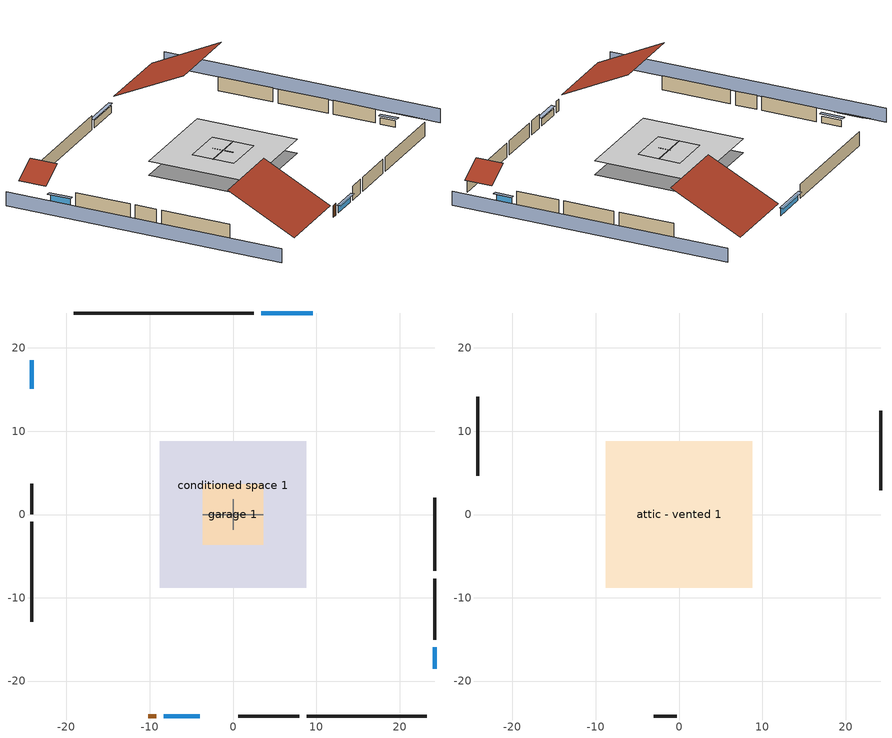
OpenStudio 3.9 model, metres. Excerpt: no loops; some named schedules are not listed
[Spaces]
garage 1
 floor foundation (Slab1 construction): -3.66,-3.66 -3.66,3.66 3.66,3.66 3.66,-3.66 z0
 wall outside (Wall1 construction): 24.2,-15.01 24.2,-7.7 z0:2.44
 wall outside (Wall2 construction): 0.64,-24.2 7.95,-24.2 z0:2.44
 wall outside (Wall12 construction): -24.2,3.71 -24.2,0.05 z0:2.44
 wall to conditioned space 1 (Wall5 construction Reversed): 3.66,0 -3.66,0 z0:2.44
 wall to conditioned space 1 (Wall6 construction Reversed): 0,1.83 0,-1.83 z0:2.44
conditioned space 1
 floor foundation (Slab2 construction): -8.77,-8.77 -8.77,8.77 8.77,8.77 8.77,-8.77 z0
 wall outside (Wall3 construction): 2.47,24.2 -19.12,24.2 z0:2.44
 wall outside (Wall4 construction): 24.2,-6.77 24.2,2 z0:2.44
 wall outside (Wall7 construction): 8.88,-24.2 23.27,-24.2 z0:2.44
 wall outside (Wall8 construction): -24.2,-0.88 -24.2,-12.87 z0:2.44
 wall outside (AdiabaticWallConstruction): 9.6,24.2 3.4,24.2 / -8.31,-24.2 -3.96,-24.2 / -24.2,18.53 -24.2,15.09 z0:1.16; 24.2,-18.53 24.2,-15.94 z0:1.13
 wall outside (AdiabaticWallConstruction 1): -10.16,-24.2 -9.24,-24.2 z0:2.03
 window (WindowConstruction): 9.6,24.2 3.4,24.2 z0:1.16
 window (WindowConstruction 1): 24.2,-18.53 24.2,-15.94 z0:1.13
 window (WindowConstruction 2): -8.31,-24.2 -3.97,-24.2 z0:1.16
 window (WindowConstruction 3): -24.2,18.53 -24.2,15.09 z0:1.16
 door (Door): -10.16,-24.2 -9.24,-24.2 z0:2.03
attic - vented 1
 floor to garage 1 (Floor1 construction): -3.66,-3.66 -3.66,3.66 3.66,3.66 3.66,-3.66 z2.44
 floor to conditioned space 1 (Floor2 construction Reversed): -8.77,-8.77 -8.77,8.77 8.77,8.77 8.77,-8.77 z2.44
 wall outside (Wall9 construction): 24.2,2.93 24.2,12.45 z0:2.44
 wall outside (Wall10 construction): -24.2,14.16 -24.2,4.64 z0:2.44
 wall outside (Wall11 construction): -3.04,-24.2 -0.29,-24.2 z0:2.44
 roof outside (Roof1 construction): 10.53,24.2,2.44 10.53,11.97,8.55 24.2,11.97,8.55 24.2,24.2,2.44
 roof outside (Roof2 construction): 24.2,-19.46,2.44 19.96,-19.46,4.56 19.96,-24.2,4.56 24.2,-24.2,2.44
 roof outside (Roof3 construction): -24.2,19.46,2.44 -19.96,19.46,4.56 -19.96,24.2,4.56 -24.2,24.2,2.44
 roof outside (Roof4 construction): -11.08,-24.2,2.44 -11.08,-12.47,8.3 -24.2,-12.47,8.3 -24.2,-24.2,2.44
shading: -28.77,24.2 -28.77,-24.2 / 28.77,-24.2 28.77,24.2 z0:2.44; 3.09,24.2 9.9,24.2 9.9,24.81 3.09,24.81 z1.46; 24.2,-15.64 24.2,-18.83 24.81,-18.83 24.81,-15.64 z1.43; -3.66,-24.2 -8.62,-24.2 -8.62,-24.81 -3.66,-24.81 z1.46; -24.2,14.78 -24.2,18.83 -24.81,18.83 -24.81,14.78 z1.46
[Site]
Portland Intl Arpt_OR: Latitude {deg}=45.59; Longitude {deg}=-122.6; Time Zone {hr}=-8; Elevation {m}=33; Terrain=Suburbs; Keep Site Location Information=Yes
[Site:GroundTemperature:Shallow]
10.2558, 8.96328, 8.85977, 9.47314, 11.9355, 14.3863, 16.5111, 17.8571, 17.9714, 16.8767, 14.8061, 12.4304
[Site:WaterMainsTemperature]
Calculation Method=Schedule; Temperature Schedule=mains temperature schedule
[Building]
Building 1
[Material] Roughness=Rough
Name | Thickness {m} | Conductivity {W/m-K} | Density {kg/m3} | Specific Heat {J/kg-K} | Thermal Absorptance | Solar Absorptance | Visible Absorptance
asphalt or fiberglass shingles | 0.00635 | 0.162714 | 1121.4 | 1465.45 | 0.9 | 0.85 | 0.85
roof rigid ins | 0.00281632 | 0.029427 | 32.04 | 1214.23 | 0.9 | 0.7 | 0.7
osb sheathing 0.5 in. | 0.0127 | 0.115458 | 512.64 | 1214.23 | 0.9 | 0.6 | 0.6
wood siding | 0.0254 | 0.102417 | 544.68 | 1172.36 | 0.9 | 0.85 | 0.85
osb sheathing 0.5 in. 1 | 0.0127 | 0.115458 | 512.64 | 1214.23 | 0.9 | 0.7 | 0.7
wall stud and cavity | 0.1397 | 0.727959 | 139.0536 | 1170.24 | 0.9 | 0.6 | 0.6
wall stud and cavity 1 | 0.1397 | 0.550994 | 139.0536 | 1170.24 | 0.9 | 0.7 | 0.7
gypsum board | 0.0127 | 0.160291 | 801 | 837.4 | 0.9 | 0.6 | 0.6
osb sheathing 0.5 in. 2; osb sheathing 0.5 in. 3 | 0.0127 | 0.115458 | 512.64 | 1214.23
wall stud and cavity 2 | 0.1397 | 0.335416 | 139.0536 | 1170.24 | 0.9 | 0.7 | 0.7
ceiling stud and cavity | 0.1397 | 1.39189 | 65.682 | 1177.47 | 0.9 | 0.7 | 0.7
ceiling loosefill ins | 0.338667 | 0.0480833 | 16.02 | 1046.75 | 0.9 | 0.7 | 0.7
ceiling stud and cavity 1 | 0.1397 | 0.0920385 | 65.682 | 1177.47 | 0.9 | 0.7 | 0.7
concrete 4.0 in. | 0.1016 | 1.803125 | 2242.8 | 837.4 | 0.9 | 0.7 | 0.7
floor covering | 0.0127 | 0.0450781 | 54.468 | 1339.84 | 0.9 | 0.9 | 0.9
wood siding 1; wood siding 2 | 0.0254 | 0.102417 | 544.68 | 1172.36
wall rigid ins | 0.512978 | 0.029427 | 32.04 | 1214.23 | 0.9 | 0.7 | 0.7
wall stud and cavity 3 | 0.0889 | 0.380278 | 52.3479 | 1209.89 | 0.9 | 0.7 | 0.7
door material | 0.04445 | 0.0612267 | 512.64 | 1214.23 | 0.9 | 0.7 | 0.7
wall stud and cavity 4 | 0.0889 | 0.391764 | 83.0341 | 1211.67 | 0.9 | 0.7 | 0.7
furniture material conditioned space 1; furniture material garage 1 | 0.1524 | 0.115458 | 640.8 | 1214.23 | 0.9 | 0.6 | 0.6
[Construction]
Roof1 construction; Roof2 construction; Roof3 construction; Roof4 construction: asphalt or fiberglass shingles, roof rigid ins, osb sheathing 0.5 in.
Wall1 construction; Wall2 construction: wood siding, osb sheathing 0.5 in. 1, wall stud and cavity
Wall3 construction; Wall4 construction: wood siding, osb sheathing 0.5 in. 1, wall stud and cavity 1, gypsum board
Wall5 construction Reversed: gypsum board, wall stud and cavity 2, osb sheathing 0.5 in. 2
Wall6 construction Reversed: gypsum board, wall stud and cavity 2, osb sheathing 0.5 in. 3
Wall7 construction; Wall8 construction: wood siding, osb sheathing 0.5 in. 3, wall stud and cavity 1, gypsum board
Wall9 construction; Wall10 construction; Wall11 construction; Wall12 construction: wood siding, osb sheathing 0.5 in. 3, wall stud and cavity
Floor1 construction: ceiling stud and cavity
Floor2 construction Reversed: gypsum board, ceiling stud and cavity 1, ceiling loosefill ins
Slab1 construction: concrete 4.0 in.
Slab2 construction: concrete 4.0 in., floor covering
WindowConstruction; WindowConstruction 1; WindowConstruction 2; WindowConstruction 3: WindowMaterial
AdiabaticWallConstruction: wood siding 1, wall rigid ins, wall stud and cavity 3, gypsum board
Door: door material
AdiabaticWallConstruction 1: wood siding 2, wall rigid ins, wall stud and cavity 3, gypsum board
PartitionWallConstruction: gypsum board, wall stud and cavity 4, gypsum board
furniture construction conditioned space 1: furniture material conditioned space 1
furniture construction garage 1: furniture material garage 1
[WindowMaterial:SimpleGlazingSystem]
WindowMaterial: U-Factor {W/m2-K}=2.15764; Solar Heat Gain Coefficient=0.44
[ThermalZone] Multiplier=1; Use Ideal Air Loads=No
Name | Volume {m3} | Thermostat
conditioned space | 749.83 | conditioned space temperature setpoint
attic - vented | 511.285
garage | 130.484
[Sizing:Zone] Zone Cooling Design Supply Air Temperature Input Method=SupplyAirTemperature; Zone Cooling Design Supply Air Temperature {C}=14; Zone Cooling Design Supply Air Temperature Difference {deltaC}=11.11; Zone Heating Design Supply Air Temperature Input Method=SupplyAirTemperature; Zone Heating Design Supply Air Temperature {C}=40; Zone Heating Design Supply Air Temperature Difference {deltaC}=11.11; Zone Cooling Design Supply Air Humidity Ratio {kg-H2O/kg-air}=0.0085; Zone Heating Design Supply Air Humidity Ratio {kg-H2O/kg-air}=0.008; Cooling Design Air Flow Method=DesignDay; Heating Design Air Flow Method=DesignDay; Account for Dedicated Outdoor Air System=No; Dedicated Outdoor Air System Control Strategy=NeutralSupplyAir; Dedicated Outdoor Air Low Setpoint Temperature for Design {C}=autosize; Dedicated Outdoor Air High Setpoint Temperature for Design {C}=autosize; Zone Load Sizing Method=Sensible Load Only No Latent Load; Zone Latent Cooling Design Supply Air Humidity Ratio Input Method=HumidityRatioDifference; Zone Cooling Design Supply Air Humidity Ratio Difference {kgWater/kgDryAir}=0.005; Zone Latent Heating Design Supply Air Humidity Ratio Input Method=HumidityRatioDifference; Zone Humidification Design Supply Air Humidity Ratio Difference {kgWater/kgDryAir}=0.005; Sizing Option=Coincident
attic - vented; garage
[Space]
Name | Thermal Zone | Volume {m3}
conditioned space 1 | conditioned space | 749.83
attic - vented 1 | attic - vented | 511.285
garage 1 | garage | 130.484
[ThermostatSetpoint:DualSetpoint]
conditioned space temperature setpoint: Heating Setpoint Temperature Schedule=heating setpoint; Cooling Setpoint Temperature Schedule=cooling setpoint; Temperature Difference Between Cutout And Setpoint {deltaC}=0
[Foundation:Kiva] Wall Height Above Grade {m}=0.1016; Wall Depth Below Slab {m}=0.2032
Name | Initial Indoor Air Temperature {C}
Foundation Kiva 1 | 13.4258
Foundation Kiva 2 | 20
[Foundation:Kiva:Settings]
Soil Conductivity {W/m-K}=1.9041; Soil Density {kg/m3}=1842.3; Soil Specific Heat {J/kg-K}=418.7; Ground Solar Absorptivity=0.9; Ground Thermal Absorptivity=0.9; Ground Surface Roughness {m}=0.03; Far-Field Width {m}=40; Deep-Ground Boundary Condition=ZeroFlux; Deep-Ground Depth {m}=40; Minimum Cell Dimension {m}=0.2; Maximum Cell Growth Coefficient=3; Simulation Timestep=Timestep
[SurfaceProperty:ExposedFoundationPerimeter] Exposed Perimeter Calculation Method=TotalExposedPerimeter
Name | Total Exposed Perimeter {m}
Slab1 | 18.288
Slab2 | 65.34912
[SurfaceProperty:IncidentSolarMultiplier] Incident Solar Multiplier=1; Incident Solar Multiplier Schedule=trans schedule winter=0.85 summer=0.7
Window1; Window2; Window3; Window4
[InternalMass:Definition] Design Level Calculation Method=SurfaceArea
Name | Construction | Surface Area {m2}
partition wall mass | PartitionWallConstruction | 307.509
furniture mass conditioned space 1 | furniture construction conditioned space 1 | 123.004
furniture mass garage 1 | furniture construction garage 1 | 5.35122
[InternalMass] Multiplier=1
Name | Internal Mass Definition | Space or SpaceType
partition wall mass | partition wall mass | conditioned space 1
furniture mass conditioned space 1 | furniture mass conditioned space 1 | conditioned space 1
furniture mass garage 1 | furniture mass garage 1 | garage 1
[EnergyManagementSystem:Sensor]
Name | Output Variable or Output Meter Index Key | Output Variable or Output Meter
water_heater_T_set | water heater setpoint | Schedule Value
out_pb_s |  | Site Outdoor Air Barometric Pressure
out_wt_s |  | Site Outdoor Air Humidity Ratio
site_vw_s |  | Site Wind Speed
cool_season | cooling season schedule | Schedule Value
natural_vent_s | natural vent schedule | Schedule Value
htg_sp_s | heating setpoint | Schedule Value
clg_sp_s | cooling setpoint | Schedule Value
mech_vent_range_fan_0_sch_s | mech vent range fan 0 schedule | Schedule Value
mech_vent_bath_fan_0_sch_s | mech vent bath fan 0 schedule | Schedule Value
clothes_dryer_exhaust_0_sch_s | clothes_dryer | Schedule Value
htg_load_cond |  | Heating:EnergyTransfer:Zone:CONDITIONED SPACE
clg_load_cond |  | Cooling:EnergyTransfer:Zone:CONDITIONED SPACE
s_conv | Floor2 | Surface Inside Face Convection Heat Gain Energy
s_ig | Floor2 | Surface Inside Face Internal Gains Radiation Heat Gain Energy
s_sol | Floor2 | Surface Inside Face Solar Radiation Heat Gain Energy
s_lgt | Floor2 | Surface Inside Face Lights Radiation Heat Gain Energy
s_surf | Floor2 | Surface Inside Face Net Surface Thermal Radiation Heat Gain Energy
s_conv_1 | Slab2 | Surface Inside Face Convection Heat Gain Energy
s_ig_1 | Slab2 | Surface Inside Face Internal Gains Radiation Heat Gain Energy
s_sol_1 | Slab2 | Surface Inside Face Solar Radiation Heat Gain Energy
s_lgt_1 | Slab2 | Surface Inside Face Lights Radiation Heat Gain Energy
s_surf_1 | Slab2 | Surface Inside Face Net Surface Thermal Radiation Heat Gain Energy
ss_sol | Door1 | Surface Inside Face Solar Radiation Heat Gain Energy
ss_lgt | Door1 | Surface Inside Face Lights Radiation Heat Gain Energy
ss_conv | Door1 | Surface Inside Face Convection Heat Gain Energy
ss_ig | Door1 | Surface Inside Face Internal Gains Radiation Heat Gain Energy
ss_surf | Door1 | Surface Inside Face Net Surface Thermal Radiation Heat Gain Energy
ss_conv_1 | Window1 | Surface Inside Face Convection Heat Gain Energy
ss_ig_1 | Window1 | Surface Inside Face Internal Gains Radiation Heat Gain Energy
ss_surf_1 | Window1 | Surface Inside Face Net Surface Thermal Radiation Heat Gain Energy
ss_trans_in | Window1 | Surface Window Transmitted Solar Radiation Rate
ss_back_out | Window1 | Surface Window Shortwave from Zone Back Out Window Heat Transfer Rate
ss_trans_out | Window1 | Surface Inside Face Initial Transmitted Diffuse Transmitted Out Window Solar Radiation Rate
ss_conv_2 | Window2 | Surface Inside Face Convection Heat Gain Energy
ss_ig_2 | Window2 | Surface Inside Face Internal Gains Radiation Heat Gain Energy
ss_surf_2 | Window2 | Surface Inside Face Net Surface Thermal Radiation Heat Gain Energy
ss_trans_in_1 | Window2 | Surface Window Transmitted Solar Radiation Rate
ss_back_out_1 | Window2 | Surface Window Shortwave from Zone Back Out Window Heat Transfer Rate
ss_trans_out_1 | Window2 | Surface Inside Face Initial Transmitted Diffuse Transmitted Out Window Solar Radiation Rate
ss_conv_3 | Window3 | Surface Inside Face Convection Heat Gain Energy
ss_ig_3 | Window3 | Surface Inside Face Internal Gains Radiation Heat Gain Energy
ss_surf_3 | Window3 | Surface Inside Face Net Surface Thermal Radiation Heat Gain Energy
ss_trans_in_2 | Window3 | Surface Window Transmitted Solar Radiation Rate
ss_back_out_2 | Window3 | Surface Window Shortwave from Zone Back Out Window Heat Transfer Rate
ss_trans_out_2 | Window3 | Surface Inside Face Initial Transmitted Diffuse Transmitted Out Window Solar Radiation Rate
ss_conv_4 | Window4 | Surface Inside Face Convection Heat Gain Energy
ss_ig_4 | Window4 | Surface Inside Face Internal Gains Radiation Heat Gain Energy
ss_surf_4 | Window4 | Surface Inside Face Net Surface Thermal Radiation Heat Gain Energy
ss_trans_in_3 | Window4 | Surface Window Transmitted Solar Radiation Rate
ss_back_out_3 | Window4 | Surface Window Shortwave from Zone Back Out Window Heat Transfer Rate
ss_trans_out_3 | Window4 | Surface Inside Face Initial Transmitted Diffuse Transmitted Out Window Solar Radiation Rate
s_conv_2 | Wall3 | Surface Inside Face Convection Heat Gain Energy
s_ig_2 | Wall3 | Surface Inside Face Internal Gains Radiation Heat Gain Energy
s_sol_2 | Wall3 | Surface Inside Face Solar Radiation Heat Gain Energy
s_lgt_2 | Wall3 | Surface Inside Face Lights Radiation Heat Gain Energy
s_surf_2 | Wall3 | Surface Inside Face Net Surface Thermal Radiation Heat Gain Energy
s_conv_3 | Wall4 | Surface Inside Face Convection Heat Gain Energy
s_ig_3 | Wall4 | Surface Inside Face Internal Gains Radiation Heat Gain Energy
s_sol_3 | Wall4 | Surface Inside Face Solar Radiation Heat Gain Energy
s_lgt_3 | Wall4 | Surface Inside Face Lights Radiation Heat Gain Energy
s_surf_3 | Wall4 | Surface Inside Face Net Surface Thermal Radiation Heat Gain Energy
s_conv_4 | Wall5 | Surface Inside Face Convection Heat Gain Energy
s_ig_4 | Wall5 | Surface Inside Face Internal Gains Radiation Heat Gain Energy
s_sol_4 | Wall5 | Surface Inside Face Solar Radiation Heat Gain Energy
s_lgt_4 | Wall5 | Surface Inside Face Lights Radiation Heat Gain Energy
s_surf_4 | Wall5 | Surface Inside Face Net Surface Thermal Radiation Heat Gain Energy
s_conv_5 | Wall6 | Surface Inside Face Convection Heat Gain Energy
s_ig_5 | Wall6 | Surface Inside Face Internal Gains Radiation Heat Gain Energy
s_sol_5 | Wall6 | Surface Inside Face Solar Radiation Heat Gain Energy
s_lgt_5 | Wall6 | Surface Inside Face Lights Radiation Heat Gain Energy
s_surf_5 | Wall6 | Surface Inside Face Net Surface Thermal Radiation Heat Gain Energy
s_conv_6 | Wall7 | Surface Inside Face Convection Heat Gain Energy
s_ig_6 | Wall7 | Surface Inside Face Internal Gains Radiation Heat Gain Energy
s_sol_6 | Wall7 | Surface Inside Face Solar Radiation Heat Gain Energy
s_lgt_6 | Wall7 | Surface Inside Face Lights Radiation Heat Gain Energy
s_surf_6 | Wall7 | Surface Inside Face Net Surface Thermal Radiation Heat Gain Energy
s_conv_7 | Wall8 | Surface Inside Face Convection Heat Gain Energy
s_ig_7 | Wall8 | Surface Inside Face Internal Gains Radiation Heat Gain Energy
s_sol_7 | Wall8 | Surface Inside Face Solar Radiation Heat Gain Energy
s_lgt_7 | Wall8 | Surface Inside Face Lights Radiation Heat Gain Energy
s_surf_7 | Wall8 | Surface Inside Face Net Surface Thermal Radiation Heat Gain Energy
im_conv | furniture mass conditioned space 1 | Surface Inside Face Convection Heat Gain Energy
im_ig | furniture mass conditioned space 1 | Surface Inside Face Internal Gains Radiation Heat Gain Energy
im_sol | furniture mass conditioned space 1 | Surface Inside Face Solar Radiation Heat Gain Energy
im_lgt | furniture mass conditioned space 1 | Surface Inside Face Lights Radiation Heat Gain Energy
im_surf | furniture mass conditioned space 1 | Surface Inside Face Net Surface Thermal Radiation Heat Gain Energy
im_conv_1 | partition wall mass | Surface Inside Face Convection Heat Gain Energy
im_ig_1 | partition wall mass | Surface Inside Face Internal Gains Radiation Heat Gain Energy
im_sol_1 | partition wall mass | Surface Inside Face Solar Radiation Heat Gain Energy
im_lgt_1 | partition wall mass | Surface Inside Face Lights Radiation Heat Gain Energy
im_surf_1 | partition wall mass | Surface Inside Face Net Surface Thermal Radiation Heat Gain Energy
airflow_gain | infil flow | Infiltration Sensible Heat Gain Energy
airflow_loss | infil flow | Infiltration Sensible Heat Loss Energy
airflow_gain_1 | natural vent flow | Infiltration Sensible Heat Gain Energy
airflow_loss_1 | natural vent flow | Infiltration Sensible Heat Loss Energy
airflow_gain_2 | whole house fan flow | Infiltration Sensible Heat Gain Energy
airflow_loss_2 | whole house fan flow | Infiltration Sensible Heat Loss Energy
mv_conv | mech vent bath fan 0 | Electric Equipment Convective Heating Energy
mv_rad | mech vent bath fan 0 | Electric Equipment Radiant Heating Energy
mv_conv_1 | mech vent house fan | Electric Equipment Convective Heating Energy
mv_rad_1 | mech vent house fan | Electric Equipment Radiant Heating Energy
mv_conv_2 | mech vent house fan cfis | Electric Equipment Convective Heating Energy
mv_rad_2 | mech vent house fan cfis | Electric Equipment Radiant Heating Energy
mv_conv_3 | mech vent range fan 0 | Electric Equipment Convective Heating Energy
mv_rad_3 | mech vent range fan 0 | Electric Equipment Radiant Heating Energy
mv_conv_4 | mech vent house fan latent load | Other Equipment Convective Heating Energy
mv_rad_4 | mech vent house fan latent load | Other Equipment Radiant Heating Energy
mv_conv_5 | mech vent house fan sensible load | Other Equipment Convective Heating Energy
mv_rad_5 | mech vent house fan sensible load | Other Equipment Radiant Heating Energy
ig_lgt_conv | interior lighting | Lights Convective Heating Energy
ig_lgt_rad | interior lighting | Lights Radiant Heating Energy
ig_lgt_vis | interior lighting | Lights Visible Radiation Heating Energy
ig_ee_conv | ceiling fan | Electric Equipment Convective Heating Energy
ig_ee_rad | ceiling fan | Electric Equipment Radiant Heating Energy
ig_ee_conv_1 | clothes dryer | Electric Equipment Convective Heating Energy
ig_ee_rad_1 | clothes dryer | Electric Equipment Radiant Heating Energy
ig_ee_conv_2 | clothes washer | Electric Equipment Convective Heating Energy
ig_ee_rad_2 | clothes washer | Electric Equipment Radiant Heating Energy
ig_ee_conv_3 | cooking range | Electric Equipment Convective Heating Energy
ig_ee_rad_3 | cooking range | Electric Equipment Radiant Heating Energy
ig_ee_conv_4 | dishwasher | Electric Equipment Convective Heating Energy
ig_ee_rad_4 | dishwasher | Electric Equipment Radiant Heating Energy
ig_ee_conv_5 | fridge | Electric Equipment Convective Heating Energy
ig_ee_rad_5 | fridge | Electric Equipment Radiant Heating Energy
ig_ee_conv_6 | misc plug loads | Electric Equipment Convective Heating Energy
ig_ee_rad_6 | misc plug loads | Electric Equipment Radiant Heating Energy
ig_ee_conv_7 | misc tv | Electric Equipment Convective Heating Energy
ig_ee_rad_7 | misc tv | Electric Equipment Radiant Heating Energy
ig_ee_conv_8 | whole house fan | Electric Equipment Convective Heating Energy
ig_ee_rad_8 | whole house fan | Electric Equipment Radiant Heating Energy
ig_oe_conv | clothes dryer 1 | Other Equipment Convective Heating Energy
ig_oe_rad | clothes dryer 1 | Other Equipment Radiant Heating Energy
ig_oe_conv_1 | cooking range 1 | Other Equipment Convective Heating Energy
ig_oe_rad_1 | cooking range 1 | Other Equipment Radiant Heating Energy
ig_oe_conv_2 | general water use latent | Other Equipment Convective Heating Energy
[ElectricEquipment:Definition] Design Level Calculation Method=EquipmentLevel
Name | Design Level {W} | Fraction Latent | Fraction Radiant | Fraction Lost
ceiling fan | 17.2448 | 0 | 0.558 | 0
clothes washer | 803.451 | 0.03 | 0.162 | 0.7
clothes dryer | 6464.26 | 0.015 | 0.081 | 0.85
dishwasher | 588.541 | 0.3 | 0.18 | 0.4
fridge | 49.4292 | 0 | 0.6 | 0
freezer | 194.914 | 0 | 0.6 | 0
cooking range | 2089.31 | 0.08 | 0.432 | 0.2
misc tv | 467.554 | 0 | 0.6 | 0
misc plug loads | 416.226 | 0.021 | 0.558 | 0.049
whole house fan; mech vent house fan | 0 | 0 | 0 | 1
mech vent house fan cfis | 0 | 0 | 0 | 0
mech vent range fan 0; mech vent bath fan 0 | 30 | 0 | 0 | 1
[ElectricEquipment]
Name | Electric Equipment Definition | Space or SpaceType | Schedule
ceiling fan | ceiling fan | conditioned space 1 | ceiling_fan
clothes washer | clothes washer | conditioned space 1 | clothes_washer
clothes dryer | clothes dryer | conditioned space 1 | clothes_dryer
dishwasher | dishwasher | conditioned space 1 | dishwasher
fridge | fridge | conditioned space 1 | fridge schedule
freezer | freezer | garage 1 | freezer schedule
cooking range | cooking range | conditioned space 1 | cooking_range
misc tv | misc tv | conditioned space 1 | plug_loads_tv
misc plug loads | misc plug loads | conditioned space 1 | plug_loads_other
whole house fan | whole house fan | conditioned space 1 | Always On Discrete
mech vent house fan | mech vent house fan | conditioned space 1 | mech vent house fan schedule
mech vent house fan cfis | mech vent house fan cfis | conditioned space 1 | mech vent house fan cfis schedule
mech vent range fan 0 | mech vent range fan 0 | conditioned space 1 | mech vent range fan 0 schedule
mech vent bath fan 0 | mech vent bath fan 0 | conditioned space 1 | mech vent bath fan 0 schedule
[OtherEquipment:Definition] Design Level Calculation Method=EquipmentLevel
Name | Design Level {W} | Fraction Latent | Fraction Radiant | Fraction Lost
water heater sens; mech vent house fan sensible load | 0 | 0 | 0 | 0
water heater lat; mech vent house fan latent load | 0 | 1 | 0 | 0
water heater energy adjustment1 | 0.01 | 0 | 0 | 1
clothes dryer 2 | 0 | 0.015 | 0.081 | 0.85
cooking range 2 | 0 | 0.08 | 0.432 | 0.2
general water use sensible | -43.4886 | 0 | 0.6 | 0
general water use latent | 44.1266 | 1 | 0 | 0
[OtherEquipment] Space or SpaceType=conditioned space 1
Name | Other Equipment Definition | Schedule | Fuel Type
water heater sens | water heater sens | Always On Discrete
water heater lat | water heater lat | Always On Discrete
water heater energy adjustment1 | water heater energy adjustment1 | Always On Discrete | Electricity
clothes dryer 1 | clothes dryer 2 | clothes_dryer | Electricity
cooking range 1 | cooking range 2 | cooking_range | Electricity
general water use sensible | general water use sensible | general water use schedule
general water use latent | general water use latent | general water use schedule
mech vent house fan sensible load | mech vent house fan sensible load | Always On Discrete
mech vent house fan latent load | mech vent house fan latent load | Always On Discrete
[WaterUse:Equipment:Definition]
Name | Peak Flow Rate {m3/s}
clothes washer | 1.73095e-05
dishwasher | 7.75162e-06
[Lights:Definition] Design Level Calculation Method=LightingLevel; Fraction Radiant=0.6; Fraction Visible=0.2; Return Air Fraction=0
Name | Lighting Level {W}
interior lighting | 570.675
garage lighting | 13.3951
[Lights] Fraction Replaceable=1
Name | Lights Definition | Space or SpaceType | Schedule
interior lighting | interior lighting | conditioned space 1 | lighting_interior
garage lighting | garage lighting | garage 1 | lighting_garage
[Exterior:Lights:Definition]
exterior lighting: Design Level {W}=15.2753
[Exterior:Lights]
exterior lighting: Exterior Lights Definition=exterior lighting; Schedule=exterior lighting schedule
[People:Definition]
occupants: Number of People Calculation Method=People; Number of People {people}=2; Fraction Radiant=0.314171; Sensible Heat Fraction=0.56303; Carbon Dioxide Generation Rate {m3/s-W}=0; Enable ASHRAE 55 Comfort Warnings=No; Mean Radiant Temperature Calculation Type=EnclosureAveraged
[People]
occupants: People Definition=occupants; Space or SpaceType=conditioned space 1; Number of People Schedule=occupants; Activity Level Schedule=occupants activity schedule; Multiplier=1
[SpaceInfiltration:DesignFlowRate] Space or SpaceType=conditioned space 1; Schedule=Always On Discrete; Design Flow Rate Calculation Method=Flow/Space; Design Flow Rate {m3/s}=0
natural vent flow; whole house fan flow; infil flow
[ZoneMixing]
whole house fan mix: Zone or Space=attic - vented; Schedule=Always On Continuous; Design Flow Rate Calculation Method=Flow/Zone; Design Flow Rate {m3/s}=0; Source Zone or Space=conditioned space
[SpaceInfiltration:EffectiveLeakageArea] Schedule=Always On Discrete
Name | Space or SpaceType | Effective Air Leakage Area {cm2} | Stack Coefficient | Wind Coefficient
infil garage 1 | garage 1 | 679.592 | 0.000129147 | 4.38083e-05
infil attic - vented 1 | attic - vented 1 | 12032.8 | 0.000295444 | 4.04713e-05
